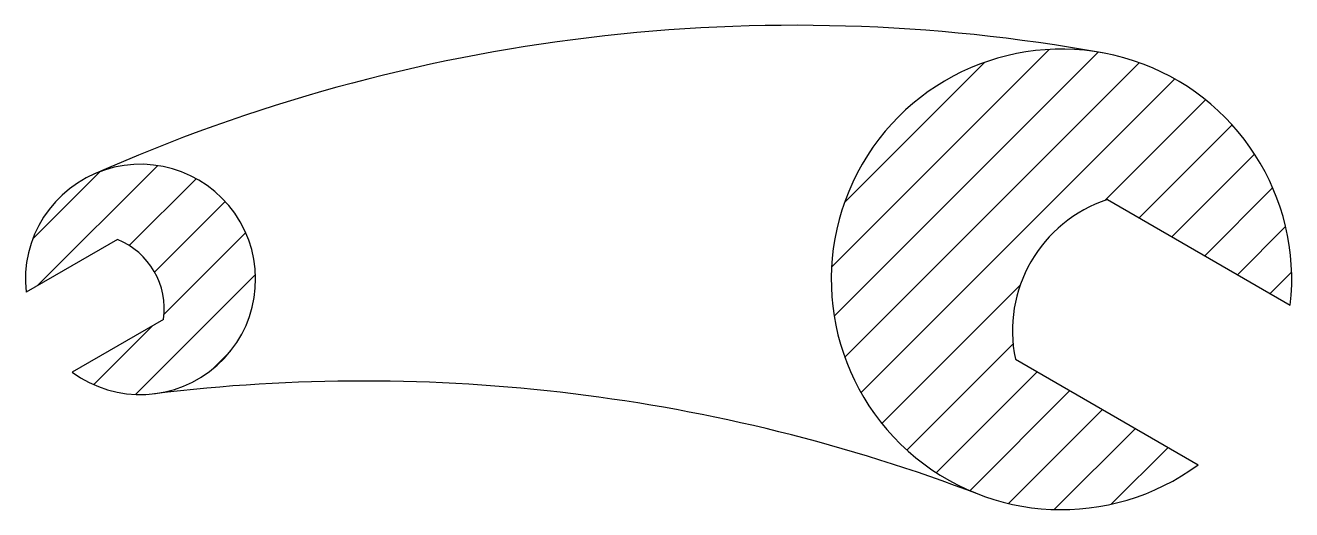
# Model space of a CAD drawing. Header units: millimetres. Extents: x 2746 to 2856, y 1480 to 1522.
import ezdxf

# ---------------------------------------------------------------- set-up
doc = ezdxf.new("R2010")
doc.units = ezdxf.units.MM

msp = doc.modelspace()

# ---------------------------------------------------------------- hatches: boundary and pattern name
h = msp.add_hatch()
h.set_pattern_fill('ANSI31', color=256)
h.paths.add_polyline_path([(2746.54, 1498.71), (2754.48, 1503.29, -0.344131), (2758.48, 1496.36), (2750.54, 1491.78, 4.791288)])
h.paths.add_polyline_path([(2840.48, 1506.76), (2856.35, 1497.59, 4.791288), (2848.35, 1483.73), (2832.48, 1492.9, -0.381966)])

# ---------------------------------------------------------------- linework, layer by layer
for p, q in [((2840.48, 1506.76), (2856.35, 1497.59)), ((2754.48, 1503.29), (2746.54, 1498.71)), ((2758.48, 1496.36), (2750.54, 1491.78)), ((2832.48, 1492.9), (2848.35, 1483.73))]:
    msp.add_line(p, q)
for centre, radius, start, end in [((2813.35, 1371.9), 150, 79.7534, 113.9695), ((2836.48, 1499.83), 20, 353.5782, 306.4218), ((2756.48, 1499.83), 10, 233.5782, 186.4218), ((2844.22, 1495.36), 12, 108.1897, 191.8103), ((2752.04, 1497.27), 6.5, 352.0201, 67.9799), ((2775.85, 1341), 150, 69.1074, 96.9552)]:
    msp.add_arc(centre, radius, start, end)

doc.saveas('drawing.dxf')
